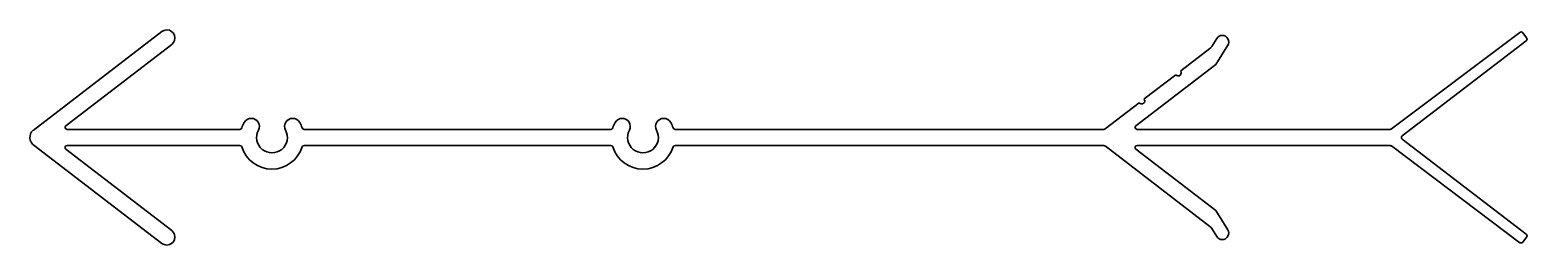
# Model space of a CAD drawing. Extents: x -75 to 109, y -13 to 13.
import ezdxf

# ---------------------------------------------------------------- set-up
doc = ezdxf.new("R2010")
doc.units = 0
doc.header["$MEASUREMENT"] = 0
doc.layers.add('Profile1', color=4, linetype='CONTINUOUS', lineweight=35)

msp = doc.modelspace()

# ---------------------------------------------------------------- linework, layer by layer
at = {"layer": 'Profile1', "color": 0}
for p, q in [((-75, 0.84), (-59.12, 13.02)), ((92.51, 1.01), (108.34, 12.93)), ((-57.9, 11.43), (-70.97, 1.4)), ((70.36, 11.2), (70.96, 12.17)), ((72.32, 11.33), (70.86, 8.98)), ((109.13, 11.89), (93.83, 0.16)), ((108.69, 12.88), (109.17, 12.24)), ((66.51, 8.17), (70.11, 10.93)), ((70.86, 8.98), (60.99, 1.41)), ((62.01, 4.71), (65.91, 7.7)), ((57.19, 1.01), (61.4, 4.24)), ((-70.82, 0.96), (-49.5, 0.96)), ((-41.59, 0.96), (-3.76, 0.96)), ((4.16, 0.96), (57.04, 0.96)), ((61.14, 0.96), (92.36, 0.96)), ((-59.12, -13.11), (-74.87, -1.02)), ((-70.97, -1.49), (-57.9, -11.52)), ((-49.5, -1.04), (-70.82, -1.04)), ((-3.76, -1.04), (-41.59, -1.04)), ((57.02, -1.04), (4.16, -1.04)), ((70.11, -11.02), (57.18, -1.09)), ((60.98, -1.49), (70.86, -9.07)), ((92.35, -1.04), (61.13, -1.04)), ((108.34, -13.02), (92.49, -1.09)), ((93.84, -0.25), (109.13, -11.98)), ((70.86, -9.07), (72.32, -11.42)), ((70.96, -12.26), (70.35, -11.27)), ((109.17, -12.33), (108.69, -12.97))]:
    msp.add_line(p, q, dxfattribs=at)
for centre, radius, start, end in [((-58.51, 12.23), 1, 90, 127.5), ((-58.51, 12.23), 1, 307.5, 90), ((108.49, 12.73), 0.25, 37.5, 127.5), ((69.5, 11.72), 1, 307.5, 328.7067), ((71.64, 11.75), 0.8, 90, 148.1034), ((71.64, 11.75), 0.8, 328.1034, 90), ((108.97, 12.09), 0.25, 307.5, 37.5), ((66.21, 7.94), 0.381, 217.5, 37.5), ((61.7, 4.48), 0.381, 217.5, 37.5), ((-48.1, 1.32), 1, 90, 151.9154), ((-48.1, 1.32), 1, 331.9154, 90), ((-42.99, 1.32), 1, 90, 208.0846), ((-42.99, 1.32), 1, 28.0846, 90), ((-2.36, 1.32), 1, 90, 151.9154), ((-2.36, 1.32), 1, 331.9154, 90), ((2.76, 1.32), 1, 90, 208.0846), ((2.76, 1.32), 1, 28.0846, 90), ((-74.22, -0.04), 1.18, 131.5117, 236.4487), ((-70.82, 1.21), 0.25, 127.5, 270.0022), ((-49.5, 1.21), 0.25, 270.0022, 342.4579), ((-45.55, -0.04), 3.9, 151.9154, 162.4579), ((-45.55, -0.04), 1.9, 151.9154, 28.0846), ((-45.55, -0.04), 3.9, 17.5465, 28.0846), ((-41.59, 1.21), 0.25, 197.5465, 270.0022), ((-3.76, 1.21), 0.25, 270.0022, 342.4322), ((0.2, -0.04), 3.9, 151.9154, 162.4322), ((0.2, -0.04), 1.9, 151.9154, 28.0846), ((0.2, -0.04), 3.9, 17.5723, 28.0846), ((4.16, 1.21), 0.25, 197.5723, 270.0023), ((57.04, 1.21), 0.25, 270.0023, 307.5), ((61.14, 1.21), 0.25, 127.5, 270.0022), ((92.36, 1.21), 0.25, 270.0022, 307.5), ((93.98, -0.04), 0.253, 127.5, 235.5), ((-70.82, -1.29), 0.25, 90.0022, 232.5), ((-49.5, -1.29), 0.25, 17.5179, 90.0022), ((-45.55, -0.04), 3.9, 197.5179, 342.4866), ((-41.59, -1.29), 0.25, 90.0022, 162.4866), ((-3.76, -1.29), 0.25, 17.4921, 90.0022), ((0.2, -0.04), 3.9, 197.4921, 342.5123), ((4.16, -1.29), 0.25, 90.0023, 162.5123), ((57.02, -1.29), 0.25, 52.5, 90.0023), ((61.13, -1.29), 0.25, 90.0022, 232.5), ((92.35, -1.29), 0.25, 53.5523, 90.0022), ((69.5, -11.81), 1, 32.5, 52.5), ((-58.51, -12.31), 1, 270, 52.5), ((71.64, -11.84), 0.8, 211.8966, 270), ((71.64, -11.84), 0.8, 270, 31.8966), ((108.97, -12.18), 0.25, 322.5, 52.5), ((-58.51, -12.31), 1, 232.5, 270), ((108.49, -12.81), 0.25, 233.5523, 322.5)]:
    msp.add_arc(centre, radius, start, end, dxfattribs=at)

doc.saveas('drawing.dxf')
